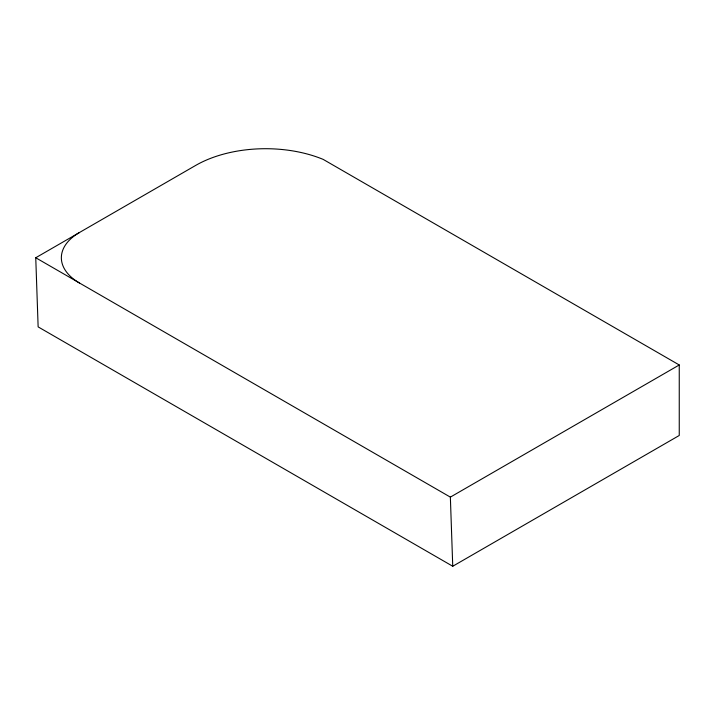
<?xml version="1.0" encoding="UTF-8"?>
<svg xmlns="http://www.w3.org/2000/svg" width="715" height="715" viewBox="0 0 715 715"><rect width="100%" height="100%" fill="white"/><g stroke="black" fill="none" stroke-linecap="round" stroke-linejoin="round"><path stroke-width="1.07" d="M35.75 257.749L195.642 165.442A98.911 57.111 0 0 1 323.162 159.382L679.25 364.972L679.25 435.48L452.747 566.253L38.136 326.88L35.75 257.749L450.361 497.122L452.747 566.253M450.361 497.122L679.25 364.972M79.472 282.997A61.83 35.696 0 0 1 79.472 232.509"/></g></svg>
